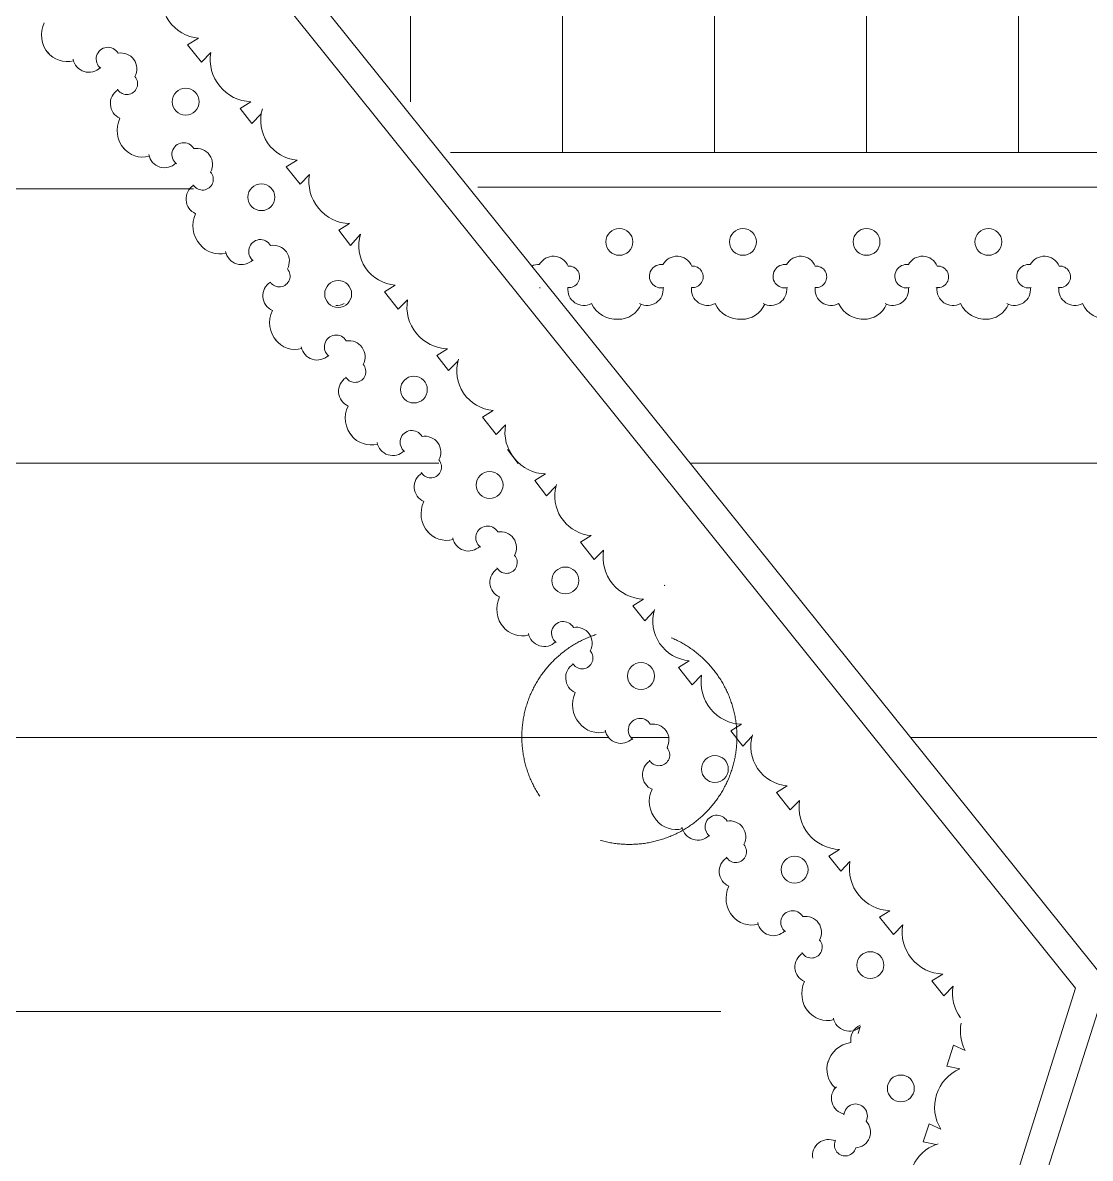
# Model space of a CAD drawing. Header units: millimetres. Extents: x 2399 to 111977, y 1313 to 59551.
# Drawn here: x 43102 to 44621, y 38797 to 40413 of the extents above; entities that cross this region are included whole.
import ezdxf

# ---------------------------------------------------------------- set-up
doc = ezdxf.new("R2010")
doc.units = ezdxf.units.MM
doc.linetypes.add('Невидимая', pattern=[391.222223, 282.222223, -109])
doc.layers.add('main line', color=7, linetype='Continuous', lineweight=13)

msp = doc.modelspace()

# ---------------------------------------------------------------- linework, layer by layer
at = {"layer": 'main line', "color": 7, "linetype": 'Continuous', "lineweight": 13}
for p, q in [((42877.7117, 41248.5074), (44644.8932, 39048.0426)), ((42884.2044, 41175.9585), (44599.839, 39039.6791)), ((44519.0501, 40228.5703), (44519.0501, 41004.95)), ((44302.7344, 40228.5703), (44302.7344, 40899.141)), ((44086.4188, 40228.5703), (44086.4188, 40762.6679)), ((43653.7874, 40300.8376), (43653.7874, 40722.3835)), ((43870.1031, 40228.5703), (43870.1031, 40722.3835)), ((43336.648, 40382.0082), (43352.0591, 40391.5398)), ((43356.4353, 40357.371), (43336.648, 40382.0082)), ((43369.6468, 40370.9152), (43356.4353, 40357.371)), ((43411.1809, 40291.5778), (43426.592, 40301.1094)), ((43428.1266, 40270.17), (43411.1809, 40291.5778)), ((43441.3381, 40283.7142), (43428.1266, 40270.17)), ((46975.3906, 40228.5703), (43710.7802, 40228.5703)), ((43477.0731, 40208.471), (43492.4842, 40218.0026)), ((43496.8604, 40183.8338), (43477.0731, 40208.471)), ((43510.0719, 40197.378), (43496.8604, 40183.8338)), ((43010.109, 40176.934), (43345.1282, 40176.934)), ((46968.4881, 40179.4455), (43749.5219, 40179.4455)), ((43551.606, 40118.0406), (43567.0171, 40127.5722)), ((43568.5517, 40096.6328), (43551.606, 40118.0406)), ((43582.4458, 40112.6501), (43568.5517, 40096.6328)), ((43616.5428, 40030.3464), (43631.9539, 40039.878)), ((43636.3302, 40005.7092), (43616.5428, 40030.3464)), ((43649.5417, 40019.2534), (43636.3302, 40005.7092)), ((43691.0758, 39939.9159), (43706.4869, 39949.4476)), ((43708.0215, 39918.5082), (43691.0758, 39939.9159)), ((43721.2329, 39932.0524), (43708.0215, 39918.5082)), ((43756.0126, 39852.2218), (43771.4237, 39861.7534)), ((43775.8, 39827.5845), (43756.0126, 39852.2218)), ((43789.0114, 39841.1287), (43775.8, 39827.5845)), ((43791.6092, 39805.9554), (43807.1609, 39786.1875)), ((42071.5365, 39786.682), (43694.0315, 39786.682)), ((44051.6958, 39786.682), (45156.1503, 39786.682)), ((43830.5455, 39761.7913), (43845.9566, 39771.3229)), ((43847.4913, 39740.3835), (43830.5455, 39761.7913)), ((43860.7027, 39753.9277), (43847.4913, 39740.3835)), ((43895.4824, 39674.0971), (43910.8935, 39683.6288)), ((43915.2697, 39649.4599), (43895.4824, 39674.0971)), ((43928.4812, 39663.0041), (43915.2697, 39649.4599)), ((43970.0153, 39583.6667), (43985.4264, 39593.1983)), ((43986.961, 39562.2589), (43970.0153, 39583.6667)), ((44000.1725, 39575.8031), (43986.961, 39562.2589)), ((44034.9522, 39495.9725), (44050.3633, 39505.5041)), ((44054.7395, 39471.3353), (44034.9522, 39495.9725)), ((44067.951, 39484.8795), (44054.7395, 39471.3353)), ((44109.4851, 39405.5421), (44124.8962, 39415.0737)), ((44126.4308, 39384.1343), (44109.4851, 39405.5421)), ((41747.1262, 39396.43), (43935.4848, 39396.43)), ((43967.3099, 39396.43), (44021.2825, 39396.43)), ((44139.6423, 39397.6785), (44126.4308, 39384.1343)), ((44365.1051, 39396.43), (45159.6442, 39396.43)), ((44174.4219, 39317.8479), (44189.833, 39327.3795)), ((44194.2093, 39293.2107), (44174.4219, 39317.8479)), ((44207.4208, 39306.7549), (44194.2093, 39293.2107)), ((44248.9549, 39227.4174), (44264.366, 39236.9491)), ((44265.9006, 39206.0097), (44248.9549, 39227.4174)), ((44279.112, 39219.5539), (44265.9006, 39206.0097)), ((44321.2249, 39140.5295), (44335.8283, 39149.7558)), ((44341.0123, 39115.8923), (44321.2249, 39140.5295)), ((44354.2237, 39129.4365), (44341.0123, 39115.8923)), ((44644.8932, 39048.0426), (44276.9915, 37888.8415)), ((44395.7579, 39050.0991), (44411.169, 39059.6307)), ((44395.7579, 39050.0991), (44411.169, 39059.6307)), ((44412.7036, 39028.6913), (44395.7579, 39050.0991)), ((44412.7036, 39028.6913), (44395.7579, 39050.0991)), ((44599.839, 39039.6791), (44243.4407, 37907.1933)), ((44425.915, 39042.2355), (44412.7036, 39028.6913)), ((44425.915, 39042.2355), (44412.7036, 39028.6913)), ((41549.4391, 39006.178), (44095.1754, 39006.178)), ((44290.7692, 38974.8423), (44293.6769, 38984.7638)), ((44293.3257, 38983.5655), (44293.6769, 38984.7638)), ((44416.8458, 38928.3886), (44426.5638, 38958.4567)), ((44426.5638, 38958.4567), (44442.9941, 38950.8147)), ((44435.4207, 38924.7888), (44416.8458, 38928.3886)), ((44383.3593, 38820.5818), (44391.9397, 38846.5014)), ((44391.9397, 38846.5014), (44408.3699, 38838.8594)), ((44401.9343, 38816.9819), (44383.3593, 38820.5818))]:
    msp.add_line(p, q, dxfattribs=at)
at = {"layer": 'main line', "color": 7, "linetype": 'Continuous', "lineweight": 13, "flags": 128}
for points in [[(43138.6263, 40369.8967, -0.304535594), (43132.5733, 40413.4984)], [(43138.6263, 40369.8967, -0.304535594), (43132.5733, 40413.4984)], [(43138.6263, 40369.8967, -0.304535594), (43132.5733, 40413.4984)], [(43138.6263, 40369.8967, -0.304535594), (43132.5733, 40413.4984)], [(43138.6263, 40369.8967, -0.304535594), (43132.5733, 40413.4984)], [(43138.6263, 40369.8967, -0.304535594), (43132.5733, 40413.4984)], [(43174.1985, 40359.407, -0.304535594), (43137.1014, 40371.8203)], [(43174.1985, 40359.407, -0.304535594), (43137.1014, 40371.8203)], [(43174.1985, 40359.407, -0.304535594), (43137.1014, 40371.8203)], [(43174.1985, 40359.407, -0.304535594), (43137.1014, 40371.8203)], [(43174.1985, 40359.407, -0.304535594), (43137.1014, 40371.8203)], [(43174.1985, 40359.407, -0.304535594), (43137.1014, 40371.8203)], [(43212.9851, 40348.7137, -1.219803903), (43237.7068, 40370.1377, -0.63216014), (43261.5891, 40336.7959, -1.067465283), (43237.3988, 40317.9182, 0.60309642), (43240.3027, 40277.6084)], [(43212.9851, 40348.7137, -1.219803903), (43237.7068, 40370.1377, -0.63216014), (43261.5891, 40336.7959, -1.067465283), (43237.3988, 40317.9182, 0.60309642), (43240.3027, 40277.6084)], [(43212.9851, 40348.7137, -1.219803903), (43237.7068, 40370.1377, -0.63216014), (43261.5891, 40336.7959, -1.067465283), (43237.3988, 40317.9182, 0.60309642), (43240.3027, 40277.6084)], [(43212.9851, 40348.7137, -1.219803903), (43237.7068, 40370.1377, -0.63216014), (43261.5891, 40336.7959, -1.067465283), (43237.3988, 40317.9182, 0.60309642), (43240.3027, 40277.6084)], [(43212.9851, 40348.7137, -1.219803903), (43237.7068, 40370.1377, -0.63216014), (43261.5891, 40336.7959, -1.067465283), (43237.3988, 40317.9182, 0.60309642), (43240.3027, 40277.6084)], [(43212.9851, 40348.7137, -1.219803903), (43237.7068, 40370.1377, -0.63216014), (43261.5891, 40336.7959, -1.067465283), (43237.3988, 40317.9182, 0.60309642), (43240.3027, 40277.6084)], [(43212.241, 40349.6523, -0.60309642), (43173.6567, 40361.6757)], [(43212.241, 40349.6523, -0.60309642), (43173.6567, 40361.6757)], [(43212.241, 40349.6523, -0.60309642), (43173.6567, 40361.6757)], [(43212.241, 40349.6523, -0.60309642), (43173.6567, 40361.6757)], [(43212.241, 40349.6523, -0.60309642), (43173.6567, 40361.6757)], [(43212.241, 40349.6523, -0.60309642), (43173.6567, 40361.6757)], [(43236.6548, 40318.8567, 0.017938026), (43237.1913, 40317.7873)], [(43236.6548, 40318.8567, 0.017938026), (43237.1913, 40317.7873)], [(43236.6548, 40318.8567, 0.017938026), (43237.1913, 40317.7873)], [(43236.6548, 40318.8567, 0.017938026), (43237.1913, 40317.7873)], [(43236.6548, 40318.8567, 0.017938026), (43237.1913, 40317.7873)], [(43236.6548, 40318.8567, 0.017938026), (43237.1913, 40317.7873)], [(43246.3557, 40234.0067, -0.304535594), (43240.3027, 40277.6084)], [(43246.3557, 40234.0067, -0.304535594), (43240.3027, 40277.6084)], [(43246.3557, 40234.0067, -0.304535594), (43240.3027, 40277.6084)], [(43246.3557, 40234.0067, -0.304535594), (43240.3027, 40277.6084)], [(43246.3557, 40234.0067, -0.304535594), (43240.3027, 40277.6084)], [(43246.3557, 40234.0067, -0.304535594), (43240.3027, 40277.6084)], [(43320.7144, 40212.8237, -1.219803903), (43345.4361, 40234.2477, -0.63216014), (43369.3185, 40200.9059, -1.067465283), (43345.1282, 40182.0281, 0.60309642), (43348.032, 40141.7183)], [(43320.7144, 40212.8237, -1.219803903), (43345.4361, 40234.2477, -0.63216014), (43369.3185, 40200.9059, -1.067465283), (43345.1282, 40182.0281, 0.60309642), (43348.032, 40141.7183)], [(43320.7144, 40212.8237, -1.219803903), (43345.4361, 40234.2477, -0.63216014), (43369.3185, 40200.9059, -1.067465283), (43345.1282, 40182.0281, 0.60309642), (43348.032, 40141.7183)], [(43320.7144, 40212.8237, -1.219803903), (43345.4361, 40234.2477, -0.63216014), (43369.3185, 40200.9059, -1.067465283), (43345.1282, 40182.0281, 0.60309642), (43348.032, 40141.7183)], [(43320.7144, 40212.8237, -1.219803903), (43345.4361, 40234.2477, -0.63216014), (43369.3185, 40200.9059, -1.067465283), (43345.1282, 40182.0281, 0.60309642), (43348.032, 40141.7183)], [(43320.7144, 40212.8237, -1.219803903), (43345.4361, 40234.2477, -0.63216014), (43369.3185, 40200.9059, -1.067465283), (43345.1282, 40182.0281, 0.60309642), (43348.032, 40141.7183)], [(43281.9278, 40223.517, -0.304535594), (43244.8307, 40235.9303)], [(43281.9278, 40223.517, -0.304535594), (43244.8307, 40235.9303)], [(43281.9278, 40223.517, -0.304535594), (43244.8307, 40235.9303)], [(43281.9278, 40223.517, -0.304535594), (43244.8307, 40235.9303)], [(43281.9278, 40223.517, -0.304535594), (43244.8307, 40235.9303)], [(43281.9278, 40223.517, -0.304535594), (43244.8307, 40235.9303)], [(43319.9704, 40213.7622, -0.60309642), (43281.3861, 40225.7857)], [(43319.9704, 40213.7622, -0.60309642), (43281.3861, 40225.7857)], [(43319.9704, 40213.7622, -0.60309642), (43281.3861, 40225.7857)], [(43319.9704, 40213.7622, -0.60309642), (43281.3861, 40225.7857)], [(43319.9704, 40213.7622, -0.60309642), (43281.3861, 40225.7857)], [(43319.9704, 40213.7622, -0.60309642), (43281.3861, 40225.7857)], [(43344.3841, 40182.9667, 0.017938026), (43344.9207, 40181.8973)], [(43344.3841, 40182.9667, 0.017938026), (43344.9207, 40181.8973)], [(43344.3841, 40182.9667, 0.017938026), (43344.9207, 40181.8973)], [(43344.3841, 40182.9667, 0.017938026), (43344.9207, 40181.8973)], [(43344.3841, 40182.9667, 0.017938026), (43344.9207, 40181.8973)], [(43344.3841, 40182.9667, 0.017938026), (43344.9207, 40181.8973)], [(43354.085, 40098.1167, -0.304535594), (43348.032, 40141.7183)], [(43354.085, 40098.1167, -0.304535594), (43348.032, 40141.7183)], [(43354.085, 40098.1167, -0.304535594), (43348.032, 40141.7183)], [(43354.085, 40098.1167, -0.304535594), (43348.032, 40141.7183)], [(43354.085, 40098.1167, -0.304535594), (43348.032, 40141.7183)], [(43354.085, 40098.1167, -0.304535594), (43348.032, 40141.7183)], [(43391.1821, 40085.7033, -0.304535594), (43354.085, 40098.1167)], [(43391.1821, 40085.7033, -0.304535594), (43354.085, 40098.1167)], [(43391.1821, 40085.7033, -0.304535594), (43354.085, 40098.1167)], [(43391.1821, 40085.7033, -0.304535594), (43354.085, 40098.1167)], [(43391.1821, 40085.7033, -0.304535594), (43354.085, 40098.1167)], [(43391.1821, 40085.7033, -0.304535594), (43354.085, 40098.1167)], [(43429.9687, 40075.0101, -1.219803903), (43454.6904, 40096.4341, -0.63216014), (43478.5728, 40063.0923, -1.067465283), (43454.3825, 40044.2145, 0.60309642), (43457.2863, 40003.9047)], [(43429.9687, 40075.0101, -1.219803903), (43454.6904, 40096.4341, -0.63216014), (43478.5728, 40063.0923, -1.067465283), (43454.3825, 40044.2145, 0.60309642), (43457.2863, 40003.9047)], [(43429.9687, 40075.0101, -1.219803903), (43454.6904, 40096.4341, -0.63216014), (43478.5728, 40063.0923, -1.067465283), (43454.3825, 40044.2145, 0.60309642), (43457.2863, 40003.9047)], [(43429.9687, 40075.0101, -1.219803903), (43454.6904, 40096.4341, -0.63216014), (43478.5728, 40063.0923, -1.067465283), (43454.3825, 40044.2145, 0.60309642), (43457.2863, 40003.9047)], [(43429.9687, 40075.0101, -1.219803903), (43454.6904, 40096.4341, -0.63216014), (43478.5728, 40063.0923, -1.067465283), (43454.3825, 40044.2145, 0.60309642), (43457.2863, 40003.9047)], [(43429.9687, 40075.0101, -1.219803903), (43454.6904, 40096.4341, -0.63216014), (43478.5728, 40063.0923, -1.067465283), (43454.3825, 40044.2145, 0.60309642), (43457.2863, 40003.9047)], [(43429.2247, 40075.9486, -0.60309642), (43390.6404, 40087.9721)], [(43429.2247, 40075.9486, -0.60309642), (43390.6404, 40087.9721)], [(43429.2247, 40075.9486, -0.60309642), (43390.6404, 40087.9721)], [(43429.2247, 40075.9486, -0.60309642), (43390.6404, 40087.9721)], [(43429.2247, 40075.9486, -0.60309642), (43390.6404, 40087.9721)], [(43429.2247, 40075.9486, -0.60309642), (43390.6404, 40087.9721)], [(43826.3717, 40067.2519, -0.167467285), (43837.0685, 40069.1785, -0.63216014), (43878.0325, 40067.1802, -1.067465283), (43877.7978, 40036.4966, 0.60309642), (43911.1895, 40013.7303)], [(43826.3717, 40067.2519, -0.167467285), (43837.0685, 40069.1785, -0.63216014), (43878.0325, 40067.1802, -1.067465283), (43877.7978, 40036.4966, 0.60309642), (43911.1895, 40013.7303)], [(43826.3717, 40067.2519, -0.167467285), (43837.0685, 40069.1785, -0.63216014), (43878.0325, 40067.1802, -1.067465283), (43877.7978, 40036.4966, 0.60309642), (43911.1895, 40013.7303)], [(43826.3717, 40067.2519, -0.167467285), (43837.0685, 40069.1785, -0.63216014), (43878.0325, 40067.1802, -1.067465283), (43877.7978, 40036.4966, 0.60309642), (43911.1895, 40013.7303)], [(43826.3717, 40067.2519, -0.167467285), (43837.0685, 40069.1785, -0.63216014), (43878.0325, 40067.1802, -1.067465283), (43877.7978, 40036.4966, 0.60309642), (43911.1895, 40013.7303)], [(43826.3717, 40067.2519, -0.167467285), (43837.0685, 40069.1785, -0.63216014), (43878.0325, 40067.1802, -1.067465283), (43877.7978, 40036.4966, 0.60309642), (43911.1895, 40013.7303)], [(44014.3656, 40036.4966, -1.219803903), (44012.9352, 40069.1785, -0.63216014), (44053.8992, 40067.1802, -1.067465283), (44053.6644, 40036.4966, 0.60309642), (44087.0562, 40013.7303)], [(44014.3656, 40036.4966, -1.219803903), (44012.9352, 40069.1785, -0.63216014), (44053.8992, 40067.1802, -1.067465283), (44053.6644, 40036.4966, 0.60309642), (44087.0562, 40013.7303)], [(44014.3656, 40036.4966, -1.219803903), (44012.9352, 40069.1785, -0.63216014), (44053.8992, 40067.1802, -1.067465283), (44053.6644, 40036.4966, 0.60309642), (44087.0562, 40013.7303)], [(44014.3656, 40036.4966, -1.219803903), (44012.9352, 40069.1785, -0.63216014), (44053.8992, 40067.1802, -1.067465283), (44053.6644, 40036.4966, 0.60309642), (44087.0562, 40013.7303)], [(44014.3656, 40036.4966, -1.219803903), (44012.9352, 40069.1785, -0.63216014), (44053.8992, 40067.1802, -1.067465283), (44053.6644, 40036.4966, 0.60309642), (44087.0562, 40013.7303)], [(44014.3656, 40036.4966, -1.219803903), (44012.9352, 40069.1785, -0.63216014), (44053.8992, 40067.1802, -1.067465283), (44053.6644, 40036.4966, 0.60309642), (44087.0562, 40013.7303)], [(44190.2323, 40036.4966, -1.219803903), (44188.8019, 40069.1785, -0.63216014), (44229.7659, 40067.1802, -1.067465283), (44229.5311, 40036.4966, 0.60309642), (44262.9229, 40013.7303)], [(44190.2323, 40036.4966, -1.219803903), (44188.8019, 40069.1785, -0.63216014), (44229.7659, 40067.1802, -1.067465283), (44229.5311, 40036.4966, 0.60309642), (44262.9229, 40013.7303)], [(44190.2323, 40036.4966, -1.219803903), (44188.8019, 40069.1785, -0.63216014), (44229.7659, 40067.1802, -1.067465283), (44229.5311, 40036.4966, 0.60309642), (44262.9229, 40013.7303)], [(44190.2323, 40036.4966, -1.219803903), (44188.8019, 40069.1785, -0.63216014), (44229.7659, 40067.1802, -1.067465283), (44229.5311, 40036.4966, 0.60309642), (44262.9229, 40013.7303)], [(44190.2323, 40036.4966, -1.219803903), (44188.8019, 40069.1785, -0.63216014), (44229.7659, 40067.1802, -1.067465283), (44229.5311, 40036.4966, 0.60309642), (44262.9229, 40013.7303)], [(44190.2323, 40036.4966, -1.219803903), (44188.8019, 40069.1785, -0.63216014), (44229.7659, 40067.1802, -1.067465283), (44229.5311, 40036.4966, 0.60309642), (44262.9229, 40013.7303)], [(44363.6443, 40036.4966, -1.219803903), (44362.2138, 40069.1785, -0.63216014), (44403.1779, 40067.1802, -1.067465283), (44402.9431, 40036.4966, 0.60309642), (44436.3349, 40013.7303)], [(44363.6443, 40036.4966, -1.219803903), (44362.2138, 40069.1785, -0.63216014), (44403.1779, 40067.1802, -1.067465283), (44402.9431, 40036.4966, 0.60309642), (44436.3349, 40013.7303)], [(44363.6443, 40036.4966, -1.219803903), (44362.2138, 40069.1785, -0.63216014), (44403.1779, 40067.1802, -1.067465283), (44402.9431, 40036.4966, 0.60309642), (44436.3349, 40013.7303)], [(44363.6443, 40036.4966, -1.219803903), (44362.2138, 40069.1785, -0.63216014), (44403.1779, 40067.1802, -1.067465283), (44402.9431, 40036.4966, 0.60309642), (44436.3349, 40013.7303)], [(44363.6443, 40036.4966, -1.219803903), (44362.2138, 40069.1785, -0.63216014), (44403.1779, 40067.1802, -1.067465283), (44402.9431, 40036.4966, 0.60309642), (44436.3349, 40013.7303)], [(44363.6443, 40036.4966, -1.219803903), (44362.2138, 40069.1785, -0.63216014), (44403.1779, 40067.1802, -1.067465283), (44402.9431, 40036.4966, 0.60309642), (44436.3349, 40013.7303)], [(44537.0563, 40036.4966, -1.219803903), (44535.6258, 40069.1785, -0.63216014), (44576.5898, 40067.1802, -1.067465283), (44576.3551, 40036.4966, 0.60309642), (44609.7468, 40013.7303)], [(44537.0563, 40036.4966, -1.219803903), (44535.6258, 40069.1785, -0.63216014), (44576.5898, 40067.1802, -1.067465283), (44576.3551, 40036.4966, 0.60309642), (44609.7468, 40013.7303)], [(44537.0563, 40036.4966, -1.219803903), (44535.6258, 40069.1785, -0.63216014), (44576.5898, 40067.1802, -1.067465283), (44576.3551, 40036.4966, 0.60309642), (44609.7468, 40013.7303)], [(44537.0563, 40036.4966, -1.219803903), (44535.6258, 40069.1785, -0.63216014), (44576.5898, 40067.1802, -1.067465283), (44576.3551, 40036.4966, 0.60309642), (44609.7468, 40013.7303)], [(44537.0563, 40036.4966, -1.219803903), (44535.6258, 40069.1785, -0.63216014), (44576.5898, 40067.1802, -1.067465283), (44576.3551, 40036.4966, 0.60309642), (44609.7468, 40013.7303)], [(44537.0563, 40036.4966, -1.219803903), (44535.6258, 40069.1785, -0.63216014), (44576.5898, 40067.1802, -1.067465283), (44576.3551, 40036.4966, 0.60309642), (44609.7468, 40013.7303)], [(43838.4989, 40036.4966, -0.017938026), (43837.3276, 40036.2527)], [(43838.4989, 40036.4966, -0.017938026), (43837.3276, 40036.2527)], [(43838.4989, 40036.4966, -0.017938026), (43837.3276, 40036.2527)], [(43838.4989, 40036.4966, -0.017938026), (43837.3276, 40036.2527)], [(43838.4989, 40036.4966, -0.017938026), (43837.3276, 40036.2527)], [(43838.4989, 40036.4966, -0.017938026), (43837.3276, 40036.2527)], [(44013.1679, 40036.4966, -0.60309642), (43979.7762, 40013.7303)], [(44013.1679, 40036.4966, -0.60309642), (43979.7762, 40013.7303)], [(44013.1679, 40036.4966, -0.60309642), (43979.7762, 40013.7303)], [(44013.1679, 40036.4966, -0.60309642), (43979.7762, 40013.7303)], [(44013.1679, 40036.4966, -0.60309642), (43979.7762, 40013.7303)], [(44013.1679, 40036.4966, -0.60309642), (43979.7762, 40013.7303)], [(44189.0346, 40036.4966, -0.60309642), (44155.6429, 40013.7303)], [(44189.0346, 40036.4966, -0.60309642), (44155.6429, 40013.7303)], [(44189.0346, 40036.4966, -0.60309642), (44155.6429, 40013.7303)], [(44189.0346, 40036.4966, -0.60309642), (44155.6429, 40013.7303)], [(44189.0346, 40036.4966, -0.60309642), (44155.6429, 40013.7303)], [(44189.0346, 40036.4966, -0.60309642), (44155.6429, 40013.7303)], [(44362.4466, 40036.4966, -0.60309642), (44329.0548, 40013.7303)], [(44362.4466, 40036.4966, -0.60309642), (44329.0548, 40013.7303)], [(44362.4466, 40036.4966, -0.60309642), (44329.0548, 40013.7303)], [(44362.4466, 40036.4966, -0.60309642), (44329.0548, 40013.7303)], [(44362.4466, 40036.4966, -0.60309642), (44329.0548, 40013.7303)], [(44362.4466, 40036.4966, -0.60309642), (44329.0548, 40013.7303)], [(44401.7454, 40036.4966, 0.017938026), (44402.9168, 40036.2527)], [(44401.7454, 40036.4966, 0.017938026), (44402.9168, 40036.2527)], [(44401.7454, 40036.4966, 0.017938026), (44402.9168, 40036.2527)], [(44401.7454, 40036.4966, 0.017938026), (44402.9168, 40036.2527)], [(44401.7454, 40036.4966, 0.017938026), (44402.9168, 40036.2527)], [(44401.7454, 40036.4966, 0.017938026), (44402.9168, 40036.2527)], [(44535.8585, 40036.4966, -0.60309642), (44502.4668, 40013.7303)], [(44535.8585, 40036.4966, -0.60309642), (44502.4668, 40013.7303)], [(44535.8585, 40036.4966, -0.60309642), (44502.4668, 40013.7303)], [(44535.8585, 40036.4966, -0.60309642), (44502.4668, 40013.7303)], [(44535.8585, 40036.4966, -0.60309642), (44502.4668, 40013.7303)], [(44535.8585, 40036.4966, -0.60309642), (44502.4668, 40013.7303)], [(44575.1574, 40036.4966, 0.017938026), (44576.3287, 40036.2527)], [(44575.1574, 40036.4966, 0.017938026), (44576.3287, 40036.2527)], [(44575.1574, 40036.4966, 0.017938026), (44576.3287, 40036.2527)], [(44575.1574, 40036.4966, 0.017938026), (44576.3287, 40036.2527)], [(44575.1574, 40036.4966, 0.017938026), (44576.3287, 40036.2527)], [(44575.1574, 40036.4966, 0.017938026), (44576.3287, 40036.2527)], [(43463.3393, 39960.3031, -0.304535594), (43457.2863, 40003.9047)], [(43463.3393, 39960.3031, -0.304535594), (43457.2863, 40003.9047)], [(43463.3393, 39960.3031, -0.304535594), (43457.2863, 40003.9047)], [(43463.3393, 39960.3031, -0.304535594), (43457.2863, 40003.9047)], [(43463.3393, 39960.3031, -0.304535594), (43457.2863, 40003.9047)], [(43463.3393, 39960.3031, -0.304535594), (43457.2863, 40003.9047)], [(43547.43, 40011.1134, 0.137213778), (43559.4561, 40013.7303)], [(43547.43, 40011.1134, 0.137213778), (43559.4561, 40013.7303)], [(43547.43, 40011.1134, 0.137213778), (43559.4561, 40013.7303)], [(43547.43, 40011.1134, 0.137213778), (43559.4561, 40013.7303)], [(43547.43, 40011.1134, 0.137213778), (43559.4561, 40013.7303)], [(43949.1172, 39991.3868, -0.304535594), (43911.1895, 40013.7303)], [(43949.1172, 39991.3868, -0.304535594), (43911.1895, 40013.7303)], [(43949.1172, 39991.3868, -0.304535594), (43911.1895, 40013.7303)], [(43949.1172, 39991.3868, -0.304535594), (43911.1895, 40013.7303)], [(43949.1172, 39991.3868, -0.304535594), (43911.1895, 40013.7303)], [(43949.1172, 39991.3868, -0.304535594), (43911.1895, 40013.7303)], [(43981.8906, 40012.7454, -0.304535594), (43949.1172, 39991.3868)], [(43981.8906, 40012.7454, -0.304535594), (43949.1172, 39991.3868)], [(43981.8906, 40012.7454, -0.304535594), (43949.1172, 39991.3868)], [(43981.8906, 40012.7454, -0.304535594), (43949.1172, 39991.3868)], [(43981.8906, 40012.7454, -0.304535594), (43949.1172, 39991.3868)], [(43981.8906, 40012.7454, -0.304535594), (43949.1172, 39991.3868)], [(44124.9839, 39991.3868, -0.304535594), (44087.0562, 40013.7303)], [(44124.9839, 39991.3868, -0.304535594), (44087.0562, 40013.7303)], [(44124.9839, 39991.3868, -0.304535594), (44087.0562, 40013.7303)], [(44124.9839, 39991.3868, -0.304535594), (44087.0562, 40013.7303)], [(44124.9839, 39991.3868, -0.304535594), (44087.0562, 40013.7303)], [(44124.9839, 39991.3868, -0.304535594), (44087.0562, 40013.7303)], [(44157.7573, 40012.7454, -0.304535594), (44124.9839, 39991.3868)], [(44157.7573, 40012.7454, -0.304535594), (44124.9839, 39991.3868)], [(44157.7573, 40012.7454, -0.304535594), (44124.9839, 39991.3868)], [(44157.7573, 40012.7454, -0.304535594), (44124.9839, 39991.3868)], [(44157.7573, 40012.7454, -0.304535594), (44124.9839, 39991.3868)], [(44157.7573, 40012.7454, -0.304535594), (44124.9839, 39991.3868)], [(44300.8506, 39991.3868, -0.304535594), (44262.9229, 40013.7303)], [(44300.8506, 39991.3868, -0.304535594), (44262.9229, 40013.7303)], [(44300.8506, 39991.3868, -0.304535594), (44262.9229, 40013.7303)], [(44300.8506, 39991.3868, -0.304535594), (44262.9229, 40013.7303)], [(44300.8506, 39991.3868, -0.304535594), (44262.9229, 40013.7303)], [(44300.8506, 39991.3868, -0.304535594), (44262.9229, 40013.7303)], [(44331.1692, 40012.7454, -0.304535594), (44298.3959, 39991.3868)], [(44331.1692, 40012.7454, -0.304535594), (44298.3959, 39991.3868)], [(44331.1692, 40012.7454, -0.304535594), (44298.3959, 39991.3868)], [(44331.1692, 40012.7454, -0.304535594), (44298.3959, 39991.3868)], [(44331.1692, 40012.7454, -0.304535594), (44298.3959, 39991.3868)], [(44331.1692, 40012.7454, -0.304535594), (44298.3959, 39991.3868)], [(44474.2626, 39991.3868, -0.304535594), (44436.3349, 40013.7303)], [(44474.2626, 39991.3868, -0.304535594), (44436.3349, 40013.7303)], [(44474.2626, 39991.3868, -0.304535594), (44436.3349, 40013.7303)], [(44474.2626, 39991.3868, -0.304535594), (44436.3349, 40013.7303)], [(44474.2626, 39991.3868, -0.304535594), (44436.3349, 40013.7303)], [(44474.2626, 39991.3868, -0.304535594), (44436.3349, 40013.7303)], [(44504.5812, 40012.7454, -0.304535594), (44471.8078, 39991.3868)], [(44504.5812, 40012.7454, -0.304535594), (44471.8078, 39991.3868)], [(44504.5812, 40012.7454, -0.304535594), (44471.8078, 39991.3868)], [(44504.5812, 40012.7454, -0.304535594), (44471.8078, 39991.3868)], [(44504.5812, 40012.7454, -0.304535594), (44471.8078, 39991.3868)], [(44504.5812, 40012.7454, -0.304535594), (44471.8078, 39991.3868)], [(44647.6745, 39991.3868, -0.304535594), (44609.7468, 40013.7303)], [(44647.6745, 39991.3868, -0.304535594), (44609.7468, 40013.7303)], [(44647.6745, 39991.3868, -0.304535594), (44609.7468, 40013.7303)], [(44647.6745, 39991.3868, -0.304535594), (44609.7468, 40013.7303)], [(44647.6745, 39991.3868, -0.304535594), (44609.7468, 40013.7303)], [(44647.6745, 39991.3868, -0.304535594), (44609.7468, 40013.7303)], [(43537.6981, 39939.1201, -1.219803903), (43562.4198, 39960.5441, -0.63216014), (43586.3021, 39927.2023, -1.067465283), (43562.1118, 39908.3245, 0.60309642), (43565.0157, 39868.0147)], [(43537.6981, 39939.1201, -1.219803903), (43562.4198, 39960.5441, -0.63216014), (43586.3021, 39927.2023, -1.067465283), (43562.1118, 39908.3245, 0.60309642), (43565.0157, 39868.0147)], [(43537.6981, 39939.1201, -1.219803903), (43562.4198, 39960.5441, -0.63216014), (43586.3021, 39927.2023, -1.067465283), (43562.1118, 39908.3245, 0.60309642), (43565.0157, 39868.0147)], [(43537.6981, 39939.1201, -1.219803903), (43562.4198, 39960.5441, -0.63216014), (43586.3021, 39927.2023, -1.067465283), (43562.1118, 39908.3245, 0.60309642), (43565.0157, 39868.0147)], [(43537.6981, 39939.1201, -1.219803903), (43562.4198, 39960.5441, -0.63216014), (43586.3021, 39927.2023, -1.067465283), (43562.1118, 39908.3245, 0.60309642), (43565.0157, 39868.0147)], [(43537.6981, 39939.1201, -1.219803903), (43562.4198, 39960.5441, -0.63216014), (43586.3021, 39927.2023, -1.067465283), (43562.1118, 39908.3245, 0.60309642), (43565.0157, 39868.0147)], [(43498.9115, 39949.8133, -0.304535594), (43461.8144, 39962.2267)], [(43498.9115, 39949.8133, -0.304535594), (43461.8144, 39962.2267)], [(43498.9115, 39949.8133, -0.304535594), (43461.8144, 39962.2267)], [(43498.9115, 39949.8133, -0.304535594), (43461.8144, 39962.2267)], [(43498.9115, 39949.8133, -0.304535594), (43461.8144, 39962.2267)], [(43498.9115, 39949.8133, -0.304535594), (43461.8144, 39962.2267)], [(43536.954, 39940.0586, -0.60309642), (43498.3697, 39952.0821)], [(43536.954, 39940.0586, -0.60309642), (43498.3697, 39952.0821)], [(43536.954, 39940.0586, -0.60309642), (43498.3697, 39952.0821)], [(43536.954, 39940.0586, -0.60309642), (43498.3697, 39952.0821)], [(43536.954, 39940.0586, -0.60309642), (43498.3697, 39952.0821)], [(43536.954, 39940.0586, -0.60309642), (43498.3697, 39952.0821)], [(43561.3678, 39909.2631, 0.017938026), (43561.9043, 39908.1936)], [(43561.3678, 39909.2631, 0.017938026), (43561.9043, 39908.1936)], [(43561.3678, 39909.2631, 0.017938026), (43561.9043, 39908.1936)], [(43561.3678, 39909.2631, 0.017938026), (43561.9043, 39908.1936)], [(43561.3678, 39909.2631, 0.017938026), (43561.9043, 39908.1936)], [(43561.3678, 39909.2631, 0.017938026), (43561.9043, 39908.1936)], [(43571.0687, 39824.413, -0.304535594), (43565.0157, 39868.0147)], [(43571.0687, 39824.413, -0.304535594), (43565.0157, 39868.0147)], [(43571.0687, 39824.413, -0.304535594), (43565.0157, 39868.0147)], [(43571.0687, 39824.413, -0.304535594), (43565.0157, 39868.0147)], [(43571.0687, 39824.413, -0.304535594), (43565.0157, 39868.0147)], [(43571.0687, 39824.413, -0.304535594), (43565.0157, 39868.0147)], [(43606.6408, 39813.9233, -0.304535594), (43569.5437, 39826.3366)], [(43606.6408, 39813.9233, -0.304535594), (43569.5437, 39826.3366)], [(43606.6408, 39813.9233, -0.304535594), (43569.5437, 39826.3366)], [(43606.6408, 39813.9233, -0.304535594), (43569.5437, 39826.3366)], [(43606.6408, 39813.9233, -0.304535594), (43569.5437, 39826.3366)], [(43606.6408, 39813.9233, -0.304535594), (43569.5437, 39826.3366)], [(43645.4274, 39803.23, -1.219803903), (43670.1491, 39824.6541, -0.63216014), (43694.0315, 39791.3122, -1.067465283), (43669.8412, 39772.4345, 0.60309642), (43672.745, 39732.1247)], [(43645.4274, 39803.23, -1.219803903), (43670.1491, 39824.6541, -0.63216014), (43694.0315, 39791.3122, -1.067465283), (43669.8412, 39772.4345, 0.60309642), (43672.745, 39732.1247)], [(43645.4274, 39803.23, -1.219803903), (43670.1491, 39824.6541, -0.63216014), (43694.0315, 39791.3122, -1.067465283), (43669.8412, 39772.4345, 0.60309642), (43672.745, 39732.1247)], [(43645.4274, 39803.23, -1.219803903), (43670.1491, 39824.6541, -0.63216014), (43694.0315, 39791.3122, -1.067465283), (43669.8412, 39772.4345, 0.60309642), (43672.745, 39732.1247)], [(43645.4274, 39803.23, -1.219803903), (43670.1491, 39824.6541, -0.63216014), (43694.0315, 39791.3122, -1.067465283), (43669.8412, 39772.4345, 0.60309642), (43672.745, 39732.1247)], [(43645.4274, 39803.23, -1.219803903), (43670.1491, 39824.6541, -0.63216014), (43694.0315, 39791.3122, -1.067465283), (43669.8412, 39772.4345, 0.60309642), (43672.745, 39732.1247)], [(43644.6834, 39804.1686, -0.60309642), (43606.099, 39816.1921)], [(43644.6834, 39804.1686, -0.60309642), (43606.099, 39816.1921)], [(43644.6834, 39804.1686, -0.60309642), (43606.099, 39816.1921)], [(43644.6834, 39804.1686, -0.60309642), (43606.099, 39816.1921)], [(43644.6834, 39804.1686, -0.60309642), (43606.099, 39816.1921)], [(43644.6834, 39804.1686, -0.60309642), (43606.099, 39816.1921)], [(43669.0971, 39773.373, 0.017938026), (43669.6337, 39772.3036)], [(43669.0971, 39773.373, 0.017938026), (43669.6337, 39772.3036)], [(43669.0971, 39773.373, 0.017938026), (43669.6337, 39772.3036)], [(43669.0971, 39773.373, 0.017938026), (43669.6337, 39772.3036)], [(43669.0971, 39773.373, 0.017938026), (43669.6337, 39772.3036)], [(43669.0971, 39773.373, 0.017938026), (43669.6337, 39772.3036)], [(43678.798, 39688.523, -0.304535594), (43672.745, 39732.1247)], [(43678.798, 39688.523, -0.304535594), (43672.745, 39732.1247)], [(43678.798, 39688.523, -0.304535594), (43672.745, 39732.1247)], [(43678.798, 39688.523, -0.304535594), (43672.745, 39732.1247)], [(43678.798, 39688.523, -0.304535594), (43672.745, 39732.1247)], [(43678.798, 39688.523, -0.304535594), (43672.745, 39732.1247)], [(43753.1567, 39667.34, -1.219803903), (43777.8785, 39688.764, -0.63216014), (43801.7608, 39655.4222, -1.067465283), (43777.5705, 39636.5445, 0.60309642), (43780.4744, 39596.2347)], [(43753.1567, 39667.34, -1.219803903), (43777.8785, 39688.764, -0.63216014), (43801.7608, 39655.4222, -1.067465283), (43777.5705, 39636.5445, 0.60309642), (43780.4744, 39596.2347)], [(43753.1567, 39667.34, -1.219803903), (43777.8785, 39688.764, -0.63216014), (43801.7608, 39655.4222, -1.067465283), (43777.5705, 39636.5445, 0.60309642), (43780.4744, 39596.2347)], [(43753.1567, 39667.34, -1.219803903), (43777.8785, 39688.764, -0.63216014), (43801.7608, 39655.4222, -1.067465283), (43777.5705, 39636.5445, 0.60309642), (43780.4744, 39596.2347)], [(43753.1567, 39667.34, -1.219803903), (43777.8785, 39688.764, -0.63216014), (43801.7608, 39655.4222, -1.067465283), (43777.5705, 39636.5445, 0.60309642), (43780.4744, 39596.2347)], [(43753.1567, 39667.34, -1.219803903), (43777.8785, 39688.764, -0.63216014), (43801.7608, 39655.4222, -1.067465283), (43777.5705, 39636.5445, 0.60309642), (43780.4744, 39596.2347)], [(43714.3701, 39678.0333, -0.304535594), (43677.2731, 39690.4466)], [(43714.3701, 39678.0333, -0.304535594), (43677.2731, 39690.4466)], [(43714.3701, 39678.0333, -0.304535594), (43677.2731, 39690.4466)], [(43714.3701, 39678.0333, -0.304535594), (43677.2731, 39690.4466)], [(43714.3701, 39678.0333, -0.304535594), (43677.2731, 39690.4466)], [(43714.3701, 39678.0333, -0.304535594), (43677.2731, 39690.4466)], [(43752.4127, 39668.2786, -0.60309642), (43713.8284, 39680.302)], [(43752.4127, 39668.2786, -0.60309642), (43713.8284, 39680.302)], [(43752.4127, 39668.2786, -0.60309642), (43713.8284, 39680.302)], [(43752.4127, 39668.2786, -0.60309642), (43713.8284, 39680.302)], [(43752.4127, 39668.2786, -0.60309642), (43713.8284, 39680.302)], [(43752.4127, 39668.2786, -0.60309642), (43713.8284, 39680.302)], [(43776.8264, 39637.483, 0.017938026), (43777.363, 39636.4136)], [(43776.8264, 39637.483, 0.017938026), (43777.363, 39636.4136)], [(43776.8264, 39637.483, 0.017938026), (43777.363, 39636.4136)], [(43776.8264, 39637.483, 0.017938026), (43777.363, 39636.4136)], [(43776.8264, 39637.483, 0.017938026), (43777.363, 39636.4136)], [(43776.8264, 39637.483, 0.017938026), (43777.363, 39636.4136)], [(44015.7579, 39612.8453, -0.017938026), (44014.5866, 39612.6014)], [(44015.7579, 39612.8453, -0.017938026), (44014.5866, 39612.6014)], [(44015.7579, 39612.8453, -0.017938026), (44014.5866, 39612.6014)], [(44015.7579, 39612.8453, -0.017938026), (44014.5866, 39612.6014)], [(44015.7579, 39612.8453, -0.017938026), (44014.5866, 39612.6014)], [(44015.7579, 39612.8453, -0.017938026), (44014.5866, 39612.6014)], [(44015.7579, 39612.8453, -0.017938026), (44014.5866, 39612.6014)], [(44015.7579, 39612.8453, -0.017938026), (44014.5866, 39612.6014)], [(44015.7579, 39612.8453, -0.017938026), (44014.5866, 39612.6014)], [(44015.7579, 39612.8453, -0.017938026), (44014.5866, 39612.6014)], [(44015.7579, 39612.8453, -0.017938026), (44014.5866, 39612.6014)], [(44015.7579, 39612.8453, -0.017938026), (44014.5866, 39612.6014)], [(43786.5274, 39552.633, -0.304535594), (43780.4744, 39596.2347)], [(43786.5274, 39552.633, -0.304535594), (43780.4744, 39596.2347)], [(43786.5274, 39552.633, -0.304535594), (43780.4744, 39596.2347)], [(43786.5274, 39552.633, -0.304535594), (43780.4744, 39596.2347)], [(43786.5274, 39552.633, -0.304535594), (43780.4744, 39596.2347)], [(43786.5274, 39552.633, -0.304535594), (43780.4744, 39596.2347)], [(43822.0995, 39542.1432, -0.304535594), (43785.0024, 39554.5566)], [(43822.0995, 39542.1432, -0.304535594), (43785.0024, 39554.5566)], [(43822.0995, 39542.1432, -0.304535594), (43785.0024, 39554.5566)], [(43822.0995, 39542.1432, -0.304535594), (43785.0024, 39554.5566)], [(43822.0995, 39542.1432, -0.304535594), (43785.0024, 39554.5566)], [(43822.0995, 39542.1432, -0.304535594), (43785.0024, 39554.5566)], [(43860.8861, 39531.45, -1.219803903), (43885.6078, 39552.874, -0.63216014), (43909.4902, 39519.5322, -1.067465283), (43885.2998, 39500.6544, 0.60309642), (43888.2037, 39460.3446)], [(43860.8861, 39531.45, -1.219803903), (43885.6078, 39552.874, -0.63216014), (43909.4902, 39519.5322, -1.067465283), (43885.2998, 39500.6544, 0.60309642), (43888.2037, 39460.3446)], [(43860.8861, 39531.45, -1.219803903), (43885.6078, 39552.874, -0.63216014), (43909.4902, 39519.5322, -1.067465283), (43885.2998, 39500.6544, 0.60309642), (43888.2037, 39460.3446)], [(43860.8861, 39531.45, -1.219803903), (43885.6078, 39552.874, -0.63216014), (43909.4902, 39519.5322, -1.067465283), (43885.2998, 39500.6544, 0.60309642), (43888.2037, 39460.3446)], [(43860.8861, 39531.45, -1.219803903), (43885.6078, 39552.874, -0.63216014), (43909.4902, 39519.5322, -1.067465283), (43885.2998, 39500.6544, 0.60309642), (43888.2037, 39460.3446)], [(43860.8861, 39531.45, -1.219803903), (43885.6078, 39552.874, -0.63216014), (43909.4902, 39519.5322, -1.067465283), (43885.2998, 39500.6544, 0.60309642), (43888.2037, 39460.3446)], [(43860.142, 39532.3885, -0.60309642), (43821.5577, 39544.412)], [(43860.142, 39532.3885, -0.60309642), (43821.5577, 39544.412)], [(43860.142, 39532.3885, -0.60309642), (43821.5577, 39544.412)], [(43860.142, 39532.3885, -0.60309642), (43821.5577, 39544.412)], [(43860.142, 39532.3885, -0.60309642), (43821.5577, 39544.412)], [(43860.142, 39532.3885, -0.60309642), (43821.5577, 39544.412)], [(43884.5558, 39501.593, 0.017938026), (43885.0924, 39500.5236)], [(43884.5558, 39501.593, 0.017938026), (43885.0924, 39500.5236)], [(43884.5558, 39501.593, 0.017938026), (43885.0924, 39500.5236)], [(43884.5558, 39501.593, 0.017938026), (43885.0924, 39500.5236)], [(43884.5558, 39501.593, 0.017938026), (43885.0924, 39500.5236)], [(43884.5558, 39501.593, 0.017938026), (43885.0924, 39500.5236)], [(43894.2567, 39416.743, -0.304535594), (43888.2037, 39460.3446)], [(43894.2567, 39416.743, -0.304535594), (43888.2037, 39460.3446)], [(43894.2567, 39416.743, -0.304535594), (43888.2037, 39460.3446)], [(43894.2567, 39416.743, -0.304535594), (43888.2037, 39460.3446)], [(43894.2567, 39416.743, -0.304535594), (43888.2037, 39460.3446)], [(43894.2567, 39416.743, -0.304535594), (43888.2037, 39460.3446)], [(43931.3538, 39404.3296, -0.304535594), (43894.2567, 39416.743)], [(43931.3538, 39404.3296, -0.304535594), (43894.2567, 39416.743)], [(43931.3538, 39404.3296, -0.304535594), (43894.2567, 39416.743)], [(43931.3538, 39404.3296, -0.304535594), (43894.2567, 39416.743)], [(43931.3538, 39404.3296, -0.304535594), (43894.2567, 39416.743)], [(43931.3538, 39404.3296, -0.304535594), (43894.2567, 39416.743)], [(43970.1404, 39393.6364, -1.219803903), (43994.8621, 39415.0604, -0.63216014), (44018.7445, 39381.7186, -1.067465283), (43994.5541, 39362.8408, 0.60309642), (43997.458, 39322.531)], [(43970.1404, 39393.6364, -1.219803903), (43994.8621, 39415.0604, -0.63216014), (44018.7445, 39381.7186, -1.067465283), (43994.5541, 39362.8408, 0.60309642), (43997.458, 39322.531)], [(43970.1404, 39393.6364, -1.219803903), (43994.8621, 39415.0604, -0.63216014), (44018.7445, 39381.7186, -1.067465283), (43994.5541, 39362.8408, 0.60309642), (43997.458, 39322.531)], [(43970.1404, 39393.6364, -1.219803903), (43994.8621, 39415.0604, -0.63216014), (44018.7445, 39381.7186, -1.067465283), (43994.5541, 39362.8408, 0.60309642), (43997.458, 39322.531)], [(43970.1404, 39393.6364, -1.219803903), (43994.8621, 39415.0604, -0.63216014), (44018.7445, 39381.7186, -1.067465283), (43994.5541, 39362.8408, 0.60309642), (43997.458, 39322.531)], [(43970.1404, 39393.6364, -1.219803903), (43994.8621, 39415.0604, -0.63216014), (44018.7445, 39381.7186, -1.067465283), (43994.5541, 39362.8408, 0.60309642), (43997.458, 39322.531)], [(43969.3963, 39394.5749, -0.60309642), (43930.812, 39406.5984)], [(43969.3963, 39394.5749, -0.60309642), (43930.812, 39406.5984)], [(43969.3963, 39394.5749, -0.60309642), (43930.812, 39406.5984)], [(43969.3963, 39394.5749, -0.60309642), (43930.812, 39406.5984)], [(43969.3963, 39394.5749, -0.60309642), (43930.812, 39406.5984)], [(43969.3963, 39394.5749, -0.60309642), (43930.812, 39406.5984)], [(43993.8101, 39363.7794, 0.017938026), (43994.3467, 39362.71)], [(43993.8101, 39363.7794, 0.017938026), (43994.3467, 39362.71)], [(43993.8101, 39363.7794, 0.017938026), (43994.3467, 39362.71)], [(43993.8101, 39363.7794, 0.017938026), (43994.3467, 39362.71)], [(43993.8101, 39363.7794, 0.017938026), (43994.3467, 39362.71)], [(43993.8101, 39363.7794, 0.017938026), (43994.3467, 39362.71)], [(44003.511, 39278.9294, -0.304535594), (43997.458, 39322.531)], [(44003.511, 39278.9294, -0.304535594), (43997.458, 39322.531)], [(44003.511, 39278.9294, -0.304535594), (43997.458, 39322.531)], [(44003.511, 39278.9294, -0.304535594), (43997.458, 39322.531)], [(44003.511, 39278.9294, -0.304535594), (43997.458, 39322.531)], [(44003.511, 39278.9294, -0.304535594), (43997.458, 39322.531)], [(44040.6081, 39266.516, -0.304535594), (44003.511, 39278.9294)], [(44040.6081, 39266.516, -0.304535594), (44003.511, 39278.9294)], [(44040.6081, 39266.516, -0.304535594), (44003.511, 39278.9294)], [(44040.6081, 39266.516, -0.304535594), (44003.511, 39278.9294)], [(44040.6081, 39266.516, -0.304535594), (44003.511, 39278.9294)], [(44040.6081, 39266.516, -0.304535594), (44003.511, 39278.9294)], [(44079.3947, 39255.8228, -1.219803903), (44104.1164, 39277.2468, -0.63216014), (44127.9988, 39243.905, -1.067465283), (44103.8084, 39225.0272, 0.60309642), (44106.7123, 39184.7174)], [(44079.3947, 39255.8228, -1.219803903), (44104.1164, 39277.2468, -0.63216014), (44127.9988, 39243.905, -1.067465283), (44103.8084, 39225.0272, 0.60309642), (44106.7123, 39184.7174)], [(44079.3947, 39255.8228, -1.219803903), (44104.1164, 39277.2468, -0.63216014), (44127.9988, 39243.905, -1.067465283), (44103.8084, 39225.0272, 0.60309642), (44106.7123, 39184.7174)], [(44079.3947, 39255.8228, -1.219803903), (44104.1164, 39277.2468, -0.63216014), (44127.9988, 39243.905, -1.067465283), (44103.8084, 39225.0272, 0.60309642), (44106.7123, 39184.7174)], [(44079.3947, 39255.8228, -1.219803903), (44104.1164, 39277.2468, -0.63216014), (44127.9988, 39243.905, -1.067465283), (44103.8084, 39225.0272, 0.60309642), (44106.7123, 39184.7174)], [(44079.3947, 39255.8228, -1.219803903), (44104.1164, 39277.2468, -0.63216014), (44127.9988, 39243.905, -1.067465283), (44103.8084, 39225.0272, 0.60309642), (44106.7123, 39184.7174)], [(44078.6506, 39256.7613, -0.60309642), (44040.0663, 39268.7848)], [(44078.6506, 39256.7613, -0.60309642), (44040.0663, 39268.7848)], [(44078.6506, 39256.7613, -0.60309642), (44040.0663, 39268.7848)], [(44078.6506, 39256.7613, -0.60309642), (44040.0663, 39268.7848)], [(44078.6506, 39256.7613, -0.60309642), (44040.0663, 39268.7848)], [(44078.6506, 39256.7613, -0.60309642), (44040.0663, 39268.7848)], [(44103.0644, 39225.9658, 0.017938026), (44103.601, 39224.8964)], [(44103.0644, 39225.9658, 0.017938026), (44103.601, 39224.8964)], [(44103.0644, 39225.9658, 0.017938026), (44103.601, 39224.8964)], [(44103.0644, 39225.9658, 0.017938026), (44103.601, 39224.8964)], [(44103.0644, 39225.9658, 0.017938026), (44103.601, 39224.8964)], [(44103.0644, 39225.9658, 0.017938026), (44103.601, 39224.8964)], [(44112.7653, 39141.1158, -0.304535594), (44106.7123, 39184.7174)], [(44112.7653, 39141.1158, -0.304535594), (44106.7123, 39184.7174)], [(44112.7653, 39141.1158, -0.304535594), (44106.7123, 39184.7174)], [(44112.7653, 39141.1158, -0.304535594), (44106.7123, 39184.7174)], [(44112.7653, 39141.1158, -0.304535594), (44106.7123, 39184.7174)], [(44112.7653, 39141.1158, -0.304535594), (44106.7123, 39184.7174)], [(44148.3374, 39130.626, -0.304535594), (44111.2404, 39143.0393)], [(44148.3374, 39130.626, -0.304535594), (44111.2404, 39143.0393)], [(44148.3374, 39130.626, -0.304535594), (44111.2404, 39143.0393)], [(44148.3374, 39130.626, -0.304535594), (44111.2404, 39143.0393)], [(44148.3374, 39130.626, -0.304535594), (44111.2404, 39143.0393)], [(44148.3374, 39130.626, -0.304535594), (44111.2404, 39143.0393)], [(44187.124, 39119.9327, -1.219803903), (44211.8458, 39141.3568, -0.63216014), (44235.7281, 39108.0149, -1.067465283), (44211.5378, 39089.1372, 0.60309642), (44214.4417, 39048.8274)], [(44187.124, 39119.9327, -1.219803903), (44211.8458, 39141.3568, -0.63216014), (44235.7281, 39108.0149, -1.067465283), (44211.5378, 39089.1372, 0.60309642), (44214.4417, 39048.8274)], [(44187.124, 39119.9327, -1.219803903), (44211.8458, 39141.3568, -0.63216014), (44235.7281, 39108.0149, -1.067465283), (44211.5378, 39089.1372, 0.60309642), (44214.4417, 39048.8274)], [(44187.124, 39119.9327, -1.219803903), (44211.8458, 39141.3568, -0.63216014), (44235.7281, 39108.0149, -1.067465283), (44211.5378, 39089.1372, 0.60309642), (44214.4417, 39048.8274)], [(44187.124, 39119.9327, -1.219803903), (44211.8458, 39141.3568, -0.63216014), (44235.7281, 39108.0149, -1.067465283), (44211.5378, 39089.1372, 0.60309642), (44214.4417, 39048.8274)], [(44187.124, 39119.9327, -1.219803903), (44211.8458, 39141.3568, -0.63216014), (44235.7281, 39108.0149, -1.067465283), (44211.5378, 39089.1372, 0.60309642), (44214.4417, 39048.8274)], [(44186.38, 39120.8713, -0.60309642), (44147.7957, 39132.8948)], [(44186.38, 39120.8713, -0.60309642), (44147.7957, 39132.8948)], [(44186.38, 39120.8713, -0.60309642), (44147.7957, 39132.8948)], [(44186.38, 39120.8713, -0.60309642), (44147.7957, 39132.8948)], [(44186.38, 39120.8713, -0.60309642), (44147.7957, 39132.8948)], [(44186.38, 39120.8713, -0.60309642), (44147.7957, 39132.8948)], [(44210.7937, 39090.0757, 0.017938026), (44211.3303, 39089.0063)], [(44210.7937, 39090.0757, 0.017938026), (44211.3303, 39089.0063)], [(44210.7937, 39090.0757, 0.017938026), (44211.3303, 39089.0063)], [(44210.7937, 39090.0757, 0.017938026), (44211.3303, 39089.0063)], [(44210.7937, 39090.0757, 0.017938026), (44211.3303, 39089.0063)], [(44210.7937, 39090.0757, 0.017938026), (44211.3303, 39089.0063)], [(44220.4947, 39005.2257, -0.304535594), (44214.4417, 39048.8274)], [(44220.4947, 39005.2257, -0.304535594), (44214.4417, 39048.8274)], [(44220.4947, 39005.2257, -0.304535594), (44214.4417, 39048.8274)], [(44220.4947, 39005.2257, -0.304535594), (44214.4417, 39048.8274)], [(44220.4947, 39005.2257, -0.304535594), (44214.4417, 39048.8274)], [(44220.4947, 39005.2257, -0.304535594), (44214.4417, 39048.8274)], [(44256.0668, 38994.736, -0.304535594), (44218.9697, 39007.1493)], [(44256.0668, 38994.736, -0.304535594), (44218.9697, 39007.1493)], [(44256.0668, 38994.736, -0.304535594), (44218.9697, 39007.1493)], [(44256.0668, 38994.736, -0.304535594), (44218.9697, 39007.1493)], [(44256.0668, 38994.736, -0.304535594), (44218.9697, 39007.1493)], [(44256.0668, 38994.736, -0.304535594), (44218.9697, 39007.1493)], [(44256.0668, 38994.736, -0.304535594), (44218.9697, 39007.1493)], [(44256.0668, 38994.736, -0.304535594), (44218.9697, 39007.1493)], [(44256.0668, 38994.736, -0.304535594), (44218.9697, 39007.1493)], [(44256.0668, 38994.736, -0.304535594), (44218.9697, 39007.1493)], [(44256.0668, 38994.736, -0.304535594), (44218.9697, 39007.1493)], [(44256.0668, 38994.736, -0.304535594), (44218.9697, 39007.1493)], [(44294.1093, 38984.9813, -0.60309642), (44255.525, 38997.0047)], [(44294.1093, 38984.9813, -0.60309642), (44255.525, 38997.0047)], [(44294.1093, 38984.9813, -0.60309642), (44255.525, 38997.0047)], [(44294.1093, 38984.9813, -0.60309642), (44255.525, 38997.0047)], [(44294.1093, 38984.9813, -0.60309642), (44255.525, 38997.0047)], [(44294.1093, 38984.9813, -0.60309642), (44255.525, 38997.0047)], [(44294.1093, 38984.9813, -0.60309642), (44255.525, 38997.0047)], [(44294.1093, 38984.9813, -0.60309642), (44255.525, 38997.0047)], [(44294.1093, 38984.9813, -0.60309642), (44255.525, 38997.0047)], [(44294.1093, 38984.9813, -0.60309642), (44255.525, 38997.0047)], [(44294.1093, 38984.9813, -0.60309642), (44255.525, 38997.0047)], [(44294.1093, 38984.9813, -0.60309642), (44255.525, 38997.0047)], [(44293.4224, 38986.6327, 0.338780415), (44280.4687, 38962.0667)], [(44293.4224, 38986.6327, 0.338780415), (44280.4687, 38962.0667)], [(44293.4224, 38986.6327, 0.338780415), (44280.4687, 38962.0667)], [(44293.4224, 38986.6327, 0.338780415), (44280.4687, 38962.0667)], [(44293.4224, 38986.6327, 0.338780415), (44280.4687, 38962.0667)], [(44293.4224, 38986.6327, 0.338780415), (44280.4687, 38962.0667)], [(44247.3593, 38933.058, -0.304535594), (44280.4687, 38962.0667)], [(44247.3593, 38933.058, -0.304535594), (44280.4687, 38962.0667)], [(44247.3593, 38933.058, -0.304535594), (44280.4687, 38962.0667)], [(44247.3593, 38933.058, -0.304535594), (44280.4687, 38962.0667)], [(44247.3593, 38933.058, -0.304535594), (44280.4687, 38962.0667)], [(44247.3593, 38933.058, -0.304535594), (44280.4687, 38962.0667)], [(44258.1338, 38897.5711, -0.304535594), (44248.129, 38935.389)], [(44258.1338, 38897.5711, -0.304535594), (44248.129, 38935.389)], [(44258.1338, 38897.5711, -0.304535594), (44248.129, 38935.389)], [(44258.1338, 38897.5711, -0.304535594), (44248.129, 38935.389)], [(44258.1338, 38897.5711, -0.304535594), (44248.129, 38935.389)], [(44258.1338, 38897.5711, -0.304535594), (44248.129, 38935.389)], [(44270.8796, 38860.4237, -0.60309642), (44259.732, 38899.2701)], [(44270.8796, 38860.4237, -0.60309642), (44259.732, 38899.2701)], [(44270.8796, 38860.4237, -0.60309642), (44259.732, 38899.2701)], [(44270.8796, 38860.4237, -0.60309642), (44259.732, 38899.2701)], [(44270.8796, 38860.4237, -0.60309642), (44259.732, 38899.2701)], [(44270.8796, 38860.4237, -0.60309642), (44259.732, 38899.2701)], [(44270.504, 38859.2864, -1.219803903), (44301.9862, 38850.3967, -0.63216014), (44287.2438, 38812.1253, -1.067465283), (44258.1813, 38821.9695, 0.60309642), (44226.0927, 38797.4005)], [(44270.504, 38859.2864, -1.219803903), (44301.9862, 38850.3967, -0.63216014), (44287.2438, 38812.1253, -1.067465283), (44258.1813, 38821.9695, 0.60309642), (44226.0927, 38797.4005)], [(44270.504, 38859.2864, -1.219803903), (44301.9862, 38850.3967, -0.63216014), (44287.2438, 38812.1253, -1.067465283), (44258.1813, 38821.9695, 0.60309642), (44226.0927, 38797.4005)], [(44270.504, 38859.2864, -1.219803903), (44301.9862, 38850.3967, -0.63216014), (44287.2438, 38812.1253, -1.067465283), (44258.1813, 38821.9695, 0.60309642), (44226.0927, 38797.4005)], [(44270.504, 38859.2864, -1.219803903), (44301.9862, 38850.3967, -0.63216014), (44287.2438, 38812.1253, -1.067465283), (44258.1813, 38821.9695, 0.60309642), (44226.0927, 38797.4005)], [(44270.504, 38859.2864, -1.219803903), (44301.9862, 38850.3967, -0.63216014), (44287.2438, 38812.1253, -1.067465283), (44258.1813, 38821.9695, 0.60309642), (44226.0927, 38797.4005)], [(44258.5568, 38823.1068, 0.017938026), (44257.9579, 38822.071)], [(44258.5568, 38823.1068, 0.017938026), (44257.9579, 38822.071)], [(44258.5568, 38823.1068, 0.017938026), (44257.9579, 38822.071)], [(44258.5568, 38823.1068, 0.017938026), (44257.9579, 38822.071)], [(44258.5568, 38823.1068, 0.017938026), (44257.9579, 38822.071)], [(44258.5568, 38823.1068, 0.017938026), (44257.9579, 38822.071)]]:
    msp.add_lwpolyline(points, format="xyb", dxfattribs=at)
at = {"layer": 'main line', "color": 7, "linetype": 'Continuous', "lineweight": 13}
for centre in [(43333.8514, 40301.0646), (43333.8514, 40301.0646), (43333.8514, 40301.0646), (43333.8514, 40301.0646), (43333.8514, 40301.0646), (43333.8514, 40301.0646), (43441.5808, 40165.1746), (43441.5808, 40165.1746), (43441.5808, 40165.1746), (43441.5808, 40165.1746), (43441.5808, 40165.1746), (43441.5808, 40165.1746), (43950.9242, 40101.6093), (43950.9242, 40101.6093), (43950.9242, 40101.6093), (43950.9242, 40101.6093), (43950.9242, 40101.6093), (43950.9242, 40101.6093), (44126.7909, 40101.6093), (44126.7909, 40101.6093), (44126.7909, 40101.6093), (44126.7909, 40101.6093), (44126.7909, 40101.6093), (44126.7909, 40101.6093), (44302.6576, 40101.6093), (44302.6576, 40101.6093), (44302.6576, 40101.6093), (44302.6576, 40101.6093), (44302.6576, 40101.6093), (44302.6576, 40101.6093), (44476.0696, 40101.6093), (44476.0696, 40101.6093), (44476.0696, 40101.6093), (44476.0696, 40101.6093), (44476.0696, 40101.6093), (44476.0696, 40101.6093), (43550.8351, 40027.361), (43550.8351, 40027.361), (43550.8351, 40027.361), (43550.8351, 40027.361), (43550.8351, 40027.361), (43550.8351, 40027.361), (43658.5644, 39891.4709), (43658.5644, 39891.4709), (43658.5644, 39891.4709), (43658.5644, 39891.4709), (43658.5644, 39891.4709), (43658.5644, 39891.4709), (43766.2937, 39755.5809), (43766.2937, 39755.5809), (43766.2937, 39755.5809), (43766.2937, 39755.5809), (43766.2937, 39755.5809), (43766.2937, 39755.5809), (43874.0231, 39619.6909), (43874.0231, 39619.6909), (43874.0231, 39619.6909), (43874.0231, 39619.6909), (43874.0231, 39619.6909), (43874.0231, 39619.6909), (43981.7524, 39483.8009), (43981.7524, 39483.8009), (43981.7524, 39483.8009), (43981.7524, 39483.8009), (43981.7524, 39483.8009), (43981.7524, 39483.8009), (44086.8266, 39351.2601), (44086.8266, 39351.2601), (44086.8266, 39351.2601), (44086.8266, 39351.2601), (44086.8266, 39351.2601), (44086.8266, 39351.2601), (44200.261, 39208.1736), (44200.261, 39208.1736), (44200.261, 39208.1736), (44200.261, 39208.1736), (44200.261, 39208.1736), (44200.261, 39208.1736), (44307.9904, 39072.2836), (44307.9904, 39072.2836), (44307.9904, 39072.2836), (44307.9904, 39072.2836), (44307.9904, 39072.2836), (44307.9904, 39072.2836), (44351.4562, 38896.7801), (44351.4562, 38896.7801), (44351.4562, 38896.7801), (44351.4562, 38896.7801), (44351.4562, 38896.7801), (44351.4562, 38896.7801)]:
    msp.add_circle(centre, 19.1338, dxfattribs=at)
at = {"layer": 'main line', "color": 7, "linetype": 'Невидимая', "lineweight": 13}
msp.add_circle((43965.258, 39397.1859), 153.0457, dxfattribs=at)
at = {"layer": 'main line', "color": 7, "linetype": 'Continuous', "lineweight": 13}
for centre, radius, start, end in [((43356.8161, 40448.0028), 56.663, 163.2721294, 265.1841281), ((43428.5074, 40360.8018), 59.7232, 170.2507046, 268.1620957), ((43497.2412, 40274.4656), 56.663, 163.2721294, 265.1841281), ((43568.9325, 40187.2646), 59.7232, 170.2507046, 268.1620957), ((43636.711, 40096.341), 56.663, 163.2721294, 265.1841281), ((43708.4023, 40009.14), 59.7232, 170.2507046, 268.1620957), ((43776.1808, 39918.2164), 56.663, 163.2721294, 265.1841281), ((43847.8721, 39831.0154), 59.7232, 170.2507046, 268.1620957), ((43915.6506, 39740.0918), 56.663, 163.2721294, 171.7310947), ((43915.6506, 39740.0918), 56.663, 171.7310947, 265.1841281), ((43987.3419, 39652.8908), 59.7232, 170.2507046, 268.1620957), ((44055.1203, 39561.9671), 56.663, 163.2721294, 265.1841281), ((44126.8116, 39474.7661), 59.7232, 170.2507046, 268.1620957), ((44194.5901, 39383.8425), 56.663, 163.2721294, 265.1841281), ((44266.2814, 39296.6415), 59.7232, 170.2507046, 268.1620957), ((44337.9727, 39209.4405), 59.7232, 170.2507046, 267.9422936), ((44413.0844, 39119.3232), 59.7232, 170.2507046, 268.1620957), ((44413.0844, 39119.3232), 59.7232, 170.2507046, 268.1620957), ((44484.7757, 39032.1221), 59.7232, 170.2507046, 215.5965938), ((44492.7888, 38977.8551), 56.663, 167.9283861, 208.5035898), ((44459.3023, 38870.0482), 59.7232, 113.5701663, 211.4815574), ((44420.5558, 38763.4662), 56.663, 115.0505564, 208.5035898), ((44420.5558, 38763.4662), 56.663, 106.5915911, 115.0505564)]:
    msp.add_arc(centre, radius, start, end, dxfattribs=at)

doc.saveas('drawing.dxf')
